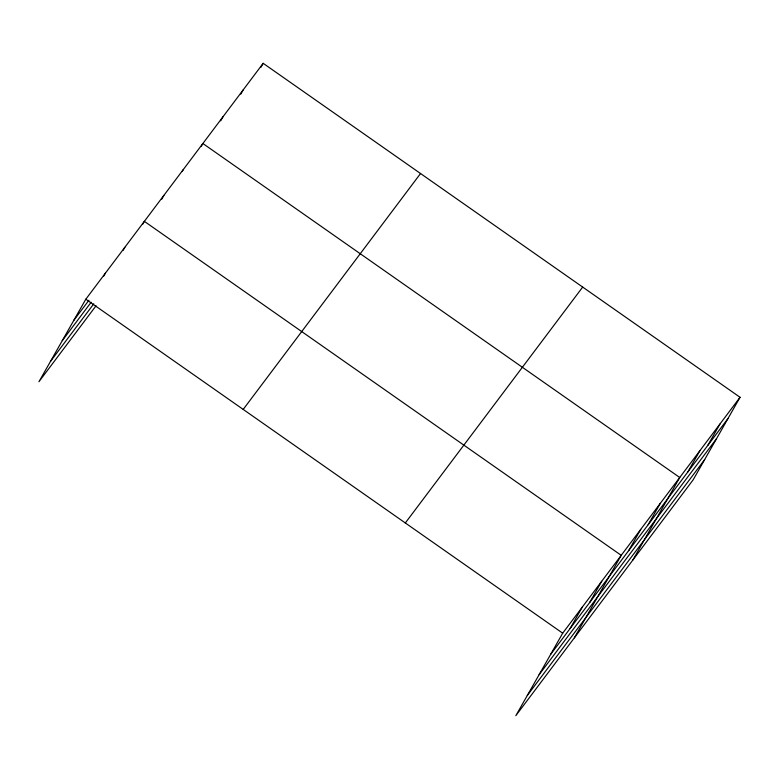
<?xml version="1.0" encoding="UTF-8"?>
<svg xmlns="http://www.w3.org/2000/svg" width="779" height="779" viewBox="0 0 779 779"><rect width="100%" height="100%" fill="white"/><g stroke="black" fill="none" stroke-linecap="round" stroke-linejoin="round"><path stroke-width="1.17" d="M740.05 397.29L562.691 633.181L515.825 715.687L693.174 479.806L740.05 397.29L263.175 63.313L85.826 299.194L38.95 381.71L96.031 305.787M103.607 276.282L105.331 273.244M123.111 250.341L124.844 247.303M142.625 224.391L144.349 221.353L621.223 555.339L574.347 637.845M161.555 199.453L163.863 195.402M182.218 171.487L183.367 169.462M201.157 146.549L202.881 143.511L679.746 477.498L632.879 560.004M220.681 120.833L222.979 116.782M240.779 94.093L243.077 90.043M260.877 67.364L263.175 63.313M570.121 628.487L582.205 607.231M589.635 602.547L601.709 581.28M628.653 550.656L640.727 529.389M648.157 524.705L660.241 503.438M687.769 472.025L699.854 450.759M707.868 445.286L719.952 424.029M73.742 320.461L88.913 300.275M62.262 340.666L91.162 302.233M50.431 361.495L93.782 303.829M243.194 409.413L420.543 173.522M405.323 522.962L582.682 287.081M550.617 654.438L727.976 418.557M539.136 674.653L716.485 438.772M527.305 695.472L704.664 459.591M85.826 299.194L562.691 633.181"/></g></svg>
